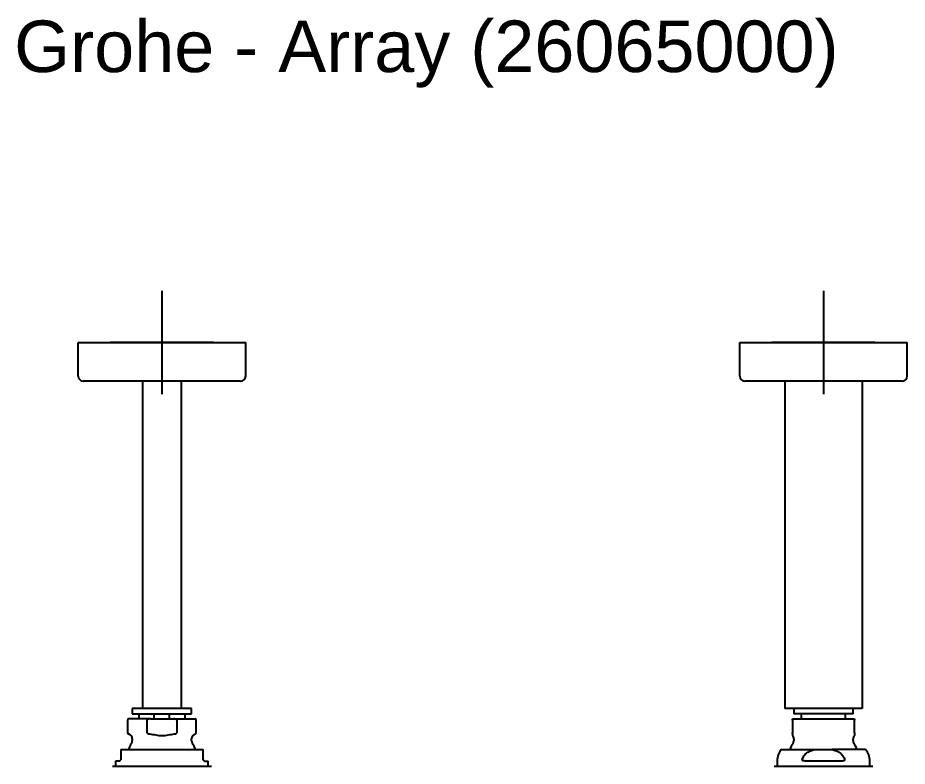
# Model space of a CAD drawing. Header units: millimetres. Extents: x -60 to 7633, y -2614 to 2146.
# Drawn here: x 2419.2 to 2764.3, y -2181.5 to -1891.2 of the extents above; entities that cross this region are included whole.
import ezdxf
from ezdxf.enums import TextEntityAlignment as Align
from ezdxf.lldxf.tags import DXFTag

# ---------------------------------------------------------------- set-up
doc = ezdxf.new("R2010")
doc.units = ezdxf.units.MM
doc.layers.get('0').update_dxf_attribs({"color": 250})
doc.styles.add('SEACAD_arial_ttf', font='arial.ttf')
tags = doc.linetypes.add('CENTER2', pattern=[28.575, 19.05, -3.175, 3.175, -3.175]).pattern_tags.tags
tags[10:11] = [DXFTag(74, 4), DXFTag(75, 0), DXFTag(340, '0'), DXFTag(46, 0.0), DXFTag(50, 0.0), DXFTag(44, 0.0), DXFTag(45, 0.0)]
tags[8:9] = [DXFTag(74, 4), DXFTag(75, 0), DXFTag(340, '0'), DXFTag(46, 0.0), DXFTag(50, 0.0), DXFTag(44, 0.0), DXFTag(45, 0.0)]
tags[6:7] = [DXFTag(74, 4), DXFTag(75, 0), DXFTag(340, '0'), DXFTag(46, 0.0), DXFTag(50, 0.0), DXFTag(44, 0.0), DXFTag(45, 0.0)]
tags[4:5] = [DXFTag(74, 4), DXFTag(75, 0), DXFTag(340, '0'), DXFTag(46, 0.0), DXFTag(50, 0.0), DXFTag(44, 0.0), DXFTag(45, 0.0)]

msp = doc.modelspace()

# ---------------------------------------------------------------- linework, layer by layer
at = {"linetype": 'CENTER2'}
for p, q in [((2475.13, -1997.17), (2475.13, -2037.17)), ((2731.8, -1997.17), (2731.8, -2037.17)), ((2495.13, -2017.17), (2455.13, -2017.17)), ((2751.8, -2017.17), (2711.8, -2017.17))]:
    msp.add_line(p, q, dxfattribs=at)
at = {"linetype": 'Continuous'}
for p, q in [((2442.63, -2017.17), (2445.63, -2017.17)), ((2442.63, -2030.17), (2442.63, -2017.17)), ((2445.63, -2017.17), (2504.63, -2017.17)), ((2504.63, -2017.17), (2507.63, -2017.17)), ((2507.63, -2030.17), (2507.63, -2017.17)), ((2699.3, -2017.17), (2702.3, -2017.17)), ((2699.3, -2030.17), (2699.3, -2017.17)), ((2702.3, -2017.17), (2761.3, -2017.17)), ((2761.3, -2017.17), (2764.3, -2017.17)), ((2764.3, -2030.17), (2764.3, -2017.17)), ((2445.63, -2032.17), (2444.63, -2032.17)), ((2504.63, -2032.17), (2445.63, -2032.17)), ((2467.63, -2032.17), (2467.63, -2159.17)), ((2482.63, -2032.17), (2482.63, -2159.17)), ((2505.63, -2032.17), (2504.63, -2032.17)), ((2702.3, -2032.17), (2701.3, -2032.17)), ((2761.3, -2032.17), (2702.3, -2032.17)), ((2716.8, -2032.17), (2716.8, -2159.17)), ((2746.8, -2032.17), (2746.8, -2159.17)), ((2762.3, -2032.17), (2761.3, -2032.17)), ((2467.63, -2159.17), (2463.63, -2159.17)), ((2463.63, -2159.17), (2463.63, -2161.17)), ((2482.63, -2159.17), (2467.63, -2159.17)), ((2486.63, -2159.17), (2482.63, -2159.17)), ((2486.63, -2161.17), (2486.63, -2159.17)), ((2746.8, -2159.17), (2716.8, -2159.17)), ((2720.3, -2159.17), (2720.3, -2161.17)), ((2741.29, -2159.17), (2722.31, -2159.17)), ((2743.3, -2161.17), (2743.3, -2159.17)), ((2461.83, -2163.67), (2461.83, -2168.54)), ((2470.68, -2163.17), (2462.33, -2163.17)), ((2463.63, -2161.17), (2486.63, -2161.17)), ((2466.13, -2161.17), (2466.13, -2163.17)), ((2469.4, -2168.54), (2469.4, -2163.67)), ((2470.68, -2163.17), (2479.59, -2163.17)), ((2472.18, -2163.17), (2472.18, -2161.17)), ((2478.09, -2163.17), (2478.09, -2161.17)), ((2479.59, -2163.17), (2487.93, -2163.17)), ((2480.87, -2163.67), (2480.87, -2168.54)), ((2484.13, -2163.17), (2484.13, -2161.17)), ((2488.43, -2168.54), (2488.43, -2163.67)), ((2719.8, -2163.67), (2719.8, -2163.17)), ((2719.8, -2163.17), (2743.8, -2163.17)), ((2719.8, -2163.67), (2719.8, -2168.54)), ((2743.3, -2161.17), (2720.3, -2161.17)), ((2723.3, -2163.17), (2723.3, -2161.17)), ((2740.3, -2163.17), (2740.3, -2161.17)), ((2743.8, -2163.17), (2743.8, -2163.67)), ((2743.8, -2168.54), (2743.8, -2163.67)), ((2719.8, -2169.02), (2719.8, -2168.54)), ((2719.8, -2169.02), (2719.8, -2169.62)), ((2743.8, -2168.54), (2743.8, -2169.02)), ((2743.8, -2169.02), (2743.8, -2169.62)), ((2463.63, -2170.94), (2463.63, -2171.59)), ((2486.63, -2171.59), (2486.63, -2170.94)), ((2720.3, -2170.94), (2720.3, -2171.59)), ((2743.3, -2171.59), (2743.3, -2170.94)), ((2459.13, -2175.02), (2491.13, -2175.02)), ((2459.13, -2175.02), (2459.13, -2179.02)), ((2491.13, -2179.02), (2491.13, -2175.02)), ((2715.44, -2175.02), (2728.38, -2175.02)), ((2728.38, -2175.02), (2735.22, -2175.02)), ((2748.16, -2175.02), (2735.22, -2175.02)), ((2458.63, -2179.52), (2457.13, -2179.52)), ((2457.13, -2179.52), (2457.13, -2181.52)), ((2491.63, -2179.52), (2493.13, -2179.52)), ((2493.13, -2181.52), (2493.13, -2179.52)), ((2713.8, -2179.52), (2713.8, -2181.52)), ((2738.99, -2179.52), (2724.6, -2179.52)), ((2749.8, -2181.52), (2749.8, -2179.52)), ((2455.97, -2181.52), (2494.3, -2181.52)), ((2712.63, -2181.52), (2750.97, -2181.52))]:
    msp.add_line(p, q, dxfattribs=at)
for centre, radius, start, end in [((2444.63, -2030.17), 2, 180, 270), ((2505.63, -2030.17), 2, 270, 0), ((2701.3, -2030.17), 2, 180, 270), ((2762.3, -2030.17), 2, 270, 0), ((2462.33, -2163.67), 0.5, 90, 180), ((2487.93, -2163.67), 0.5, 0, 90), ((2462.33, -2168.54), 0.5, 180, 253.7398), ((2461.63, -2170.94), 2, 0, 73.7398), ((2488.63, -2170.94), 2, 106.2602, 180), ((2487.93, -2168.54), 0.5, 286.2602, 0), ((2718.3, -2170.94), 2, 0, 41.4346), ((2745.3, -2170.94), 2, 138.5668, 180), ((2475.13, -2180.17), 14, 147.5383, 158.4165), ((2461.63, -2171.59), 2, 327.5383, 0), ((2488.63, -2171.59), 2, 180, 212.4617), ((2475.13, -2180.17), 14, 21.5835, 32.4617), ((2731.8, -2180.17), 14, 147.5383, 158.4165), ((2718.3, -2171.59), 2, 327.5383, 0), ((2745.3, -2171.59), 2, 180, 212.4617), ((2731.8, -2180.17), 14, 21.5835, 32.4617), ((2720.8, -2179.52), 7, 139.9948, 180), ((2742.8, -2179.52), 7, 0, 40.0052), ((2458.63, -2179.02), 0.5, 270, 0), ((2491.63, -2179.02), 0.5, 180, 270)]:
    msp.add_arc(centre, radius, start, end, dxfattribs=at)
for points, knots in [([(2470.68, -2163.17), (2470.43, -2163.17), (2470.19, -2163.19), (2469.83, -2163.28), (2469.71, -2163.33), (2469.56, -2163.42), (2469.51, -2163.46), (2469.43, -2163.55), (2469.4, -2163.61), (2469.4, -2163.67)], [0, 0, 0, 0, 0.5, 0.5, 0.75, 0.75, 0.875, 0.875, 1, 1, 1, 1]), ([(2480.87, -2163.67), (2480.87, -2163.61), (2480.84, -2163.55), (2480.76, -2163.46), (2480.71, -2163.42), (2480.55, -2163.33), (2480.43, -2163.28), (2480.08, -2163.19), (2479.83, -2163.17), (2479.59, -2163.17)], [0, 0, 0, 0, 0.125, 0.125, 0.25, 0.25, 0.5, 0.5, 1, 1, 1, 1]), ([(2469.4, -2168.54), (2469.4, -2168.59), (2469.41, -2168.63), (2469.46, -2168.71), (2469.49, -2168.74), (2469.6, -2168.83), (2469.68, -2168.87), (2469.93, -2168.97), (2470.11, -2169), (2470.29, -2169.02)], [0, 0, 0, 0, 0.125, 0.125, 0.25, 0.25, 0.5, 0.5, 1, 1, 1, 1]), ([(2470.29, -2169.02), (2471.11, -2169.11), (2471.91, -2169.26), (2473.13, -2169.45), (2473.53, -2169.51), (2474.15, -2169.58), (2474.35, -2169.59), (2474.76, -2169.61), (2474.97, -2169.62), (2475.58, -2169.62), (2475.98, -2169.59), (2476.78, -2169.51), (2477.18, -2169.45), (2478.38, -2169.25), (2479.18, -2169.11), (2479.98, -2169.02)], [0, 0, 0, 0, 0.25, 0.25, 0.375, 0.375, 0.4375, 0.4375, 0.5, 0.5, 0.625, 0.625, 0.75, 0.75, 1, 1, 1, 1]), ([(2479.98, -2169.02), (2480.16, -2169), (2480.33, -2168.97), (2480.59, -2168.87), (2480.67, -2168.83), (2480.77, -2168.74), (2480.81, -2168.71), (2480.85, -2168.63), (2480.87, -2168.59), (2480.87, -2168.54)], [0, 0, 0, 0, 0.5, 0.5, 0.75, 0.75, 0.875, 0.875, 1, 1, 1, 1]), ([(2723.59, -2179.02), (2723.63, -2178.75), (2723.71, -2178.49), (2723.93, -2177.98), (2724.06, -2177.73), (2724.38, -2177.28), (2724.56, -2177.07), (2724.95, -2176.68), (2725.16, -2176.51), (2725.61, -2176.19), (2725.84, -2176.04), (2726.32, -2175.77), (2726.57, -2175.65), (2727.32, -2175.33), (2727.84, -2175.16), (2728.38, -2175.02)], [0, 0, 0, 0, 0.125, 0.125, 0.25, 0.25, 0.375, 0.375, 0.5, 0.5, 0.625, 0.625, 0.75, 0.75, 1, 1, 1, 1]), ([(2735.22, -2175.02), (2735.48, -2175.09), (2735.75, -2175.16), (2736.27, -2175.34), (2736.53, -2175.43), (2737.03, -2175.65), (2737.28, -2175.77), (2737.76, -2176.04), (2737.99, -2176.19), (2738.66, -2176.68), (2739.06, -2177.05), (2739.53, -2177.73), (2739.67, -2177.98), (2739.88, -2178.48), (2739.96, -2178.75), (2740.01, -2179.02)], [0, 0, 0, 0, 0.125, 0.125, 0.25, 0.25, 0.375, 0.375, 0.5, 0.5, 0.75, 0.75, 0.875, 0.875, 1, 1, 1, 1]), ([(2724.6, -2179.52), (2724.4, -2179.52), (2724.2, -2179.5), (2723.9, -2179.41), (2723.81, -2179.37), (2723.69, -2179.27), (2723.65, -2179.23), (2723.6, -2179.14), (2723.58, -2179.08), (2723.59, -2179.02)], [0, 0, 0, 0, 0.5, 0.5, 0.75, 0.75, 0.875, 0.875, 1, 1, 1, 1]), ([(2740.01, -2179.02), (2740.01, -2179.08), (2740, -2179.14), (2739.95, -2179.23), (2739.91, -2179.27), (2739.79, -2179.37), (2739.69, -2179.41), (2739.5, -2179.47), (2739.4, -2179.49), (2739.2, -2179.52), (2739.1, -2179.52), (2738.99, -2179.52)], [0, 0, 0, 0, 0.125, 0.125, 0.25, 0.25, 0.5, 0.5, 0.75, 0.75, 1, 1, 1, 1])]:
    msp.add_open_spline(points, degree=3, knots=knots, dxfattribs=at)

# ---------------------------------------------------------------- texts
at = {"style": 'SEACAD_arial_ttf'}
msp.add_text('Grohe - Array (26065000)', height=20, dxfattribs=at).set_placement((2417.8, -1892.29), align=Align.TOP_LEFT)

doc.saveas('drawing.dxf')
